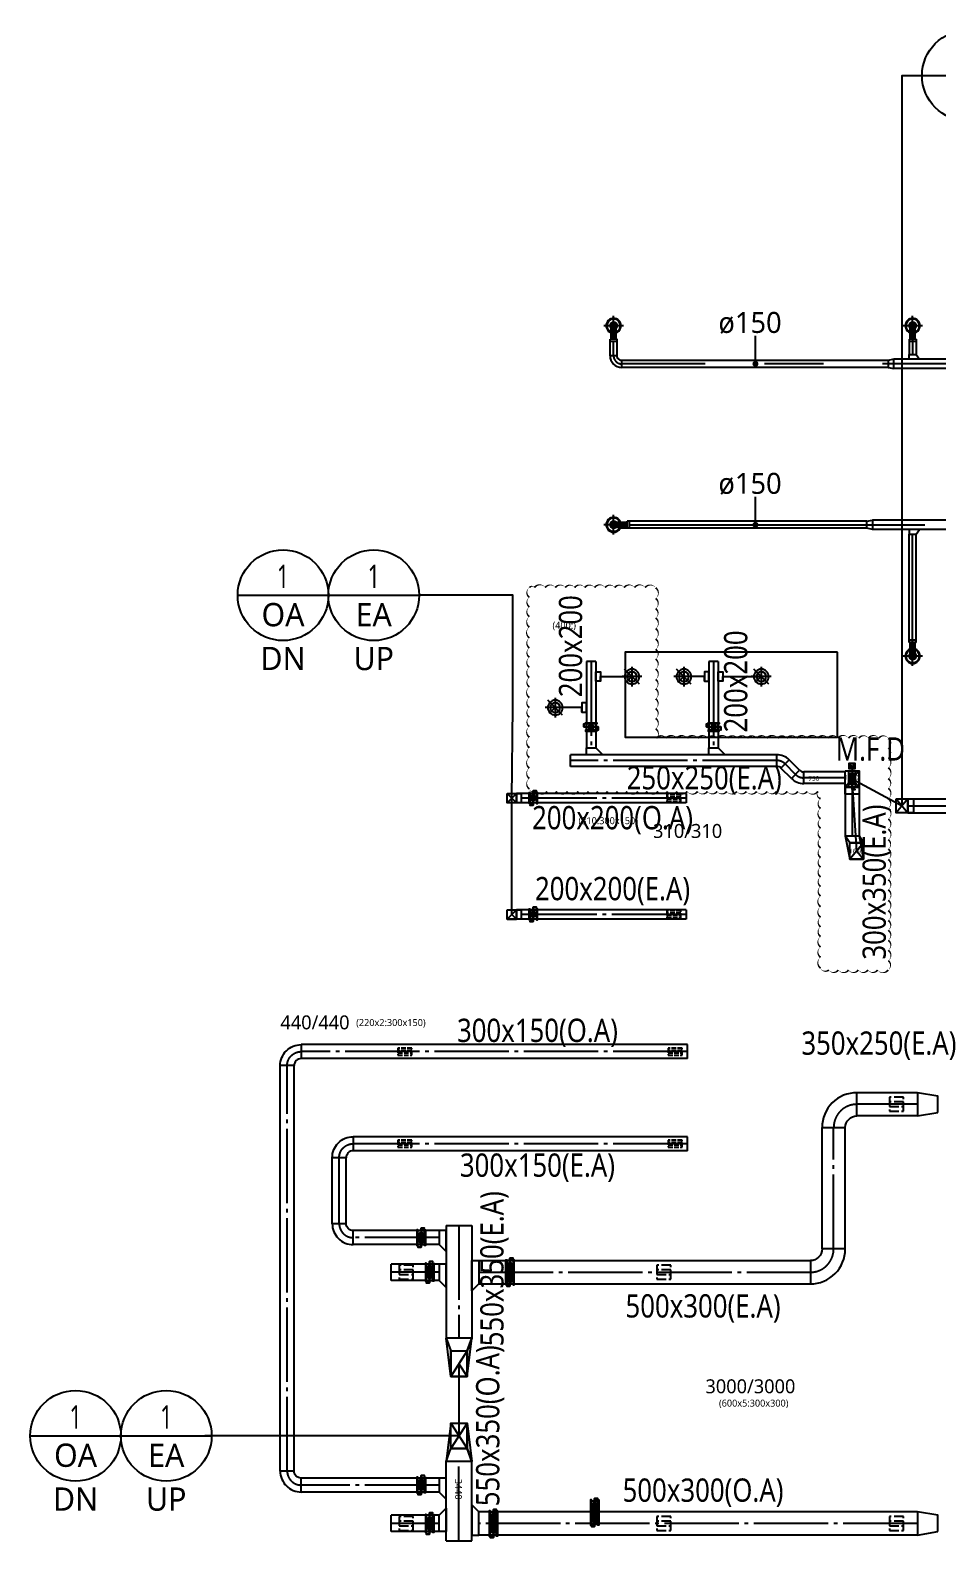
# Model space of a CAD drawing. Header units: millimetres. Extents: x 61566 to 667441, y 0 to 118800.
# Drawn here: x 248706 to 268197, y 44549 to 77020 of the extents above; entities that cross this region are included whole.
import ezdxf
from ezdxf.enums import TextEntityAlignment as Align

# ---------------------------------------------------------------- set-up
doc = ezdxf.new("R2010")
doc.units = ezdxf.units.MM
doc.header["$LTSCALE"] = 200
for name, pattern in [('CEN6', [12, 10, -0.75, 0.5, -0.75]), ('CENTER', [50.8, 31.75, -6.35, 6.35, -6.35]), ('H6', [6.5, 5, -1.5])]:
    doc.linetypes.add(name, pattern=pattern)
doc.layers.get('DEFPOINTS').update_dxf_attribs({"color": 137})
for name, color, linetype in [('1 EA', 3, 'Continuous'), ('1 EDF', 7, 'Continuous'), ('1 MFD', 11, 'Continuous'), ('1 OA', 4, 'Continuous'), ('1 VD', 1, 'Continuous'), ('DUCT', 7, 'Continuous'), ('F.D_frame', 4, 'Continuous'), ('LG-DIFF', 30, 'Continuous'), ('TE', 2, 'Continuous'), ('TEXT', 3, 'Continuous'), ('실명', 231, 'Continuous'), ('환기(SA)', 3, 'Continuous')]:
    doc.layers.add(name, color=color, linetype=linetype)
doc.styles.add('LG전자', font='malgun.ttf')
doc.styles.add('SUNJIN', font='malgun.ttf')

# ---------------------------------------------------------------- blocks, each defined once
blk = doc.blocks.new('1 DT-90-EL')
at = {"color": 0}
blk.add_lwpolyline([(-150, -100), (-50, -100, -0.414214), (0, -50), (0, 50, 0.414214)], format="xyb", close=True, dxfattribs=at)
blk.add_lwpolyline([(0, -50), (0, -50)])
at = {"color": 1, "linetype": 'CENTER', "ltscale": 2}
blk.add_arc((0, -100), 100, 90, 180, dxfattribs=at)
blk = doc.blocks.new('1ERDF')
at = {"layer": '1 EDF', "color": 1}
for p, q in [((-200, 0), (200, 0)), ((0, 200), (0, -200))]:
    blk.add_line(p, q, dxfattribs=at)
at = {"layer": '1 EDF'}
for p, q in [((-150, -150), (150, 150)), ((106, -106), (0, 0))]:
    blk.add_line(p, q, dxfattribs=at)
blk.add_circle((0, 0), 150, dxfattribs=at)
at = {"layer": '1 EDF', "color": 6}
blk.add_circle((0, 0), 100, dxfattribs=at)
blk = doc.blocks.new('A$C40B63A93')
at = {"color": 1}
for p, q in [((210, 420), (210, 0)), ((420, 210), (0, 210))]:
    blk.add_line(p, q, dxfattribs=at)
at = {"color": 0}
for radius in [160, 145, 75]:
    blk.add_circle((210, 210), radius, dxfattribs=at)
blk = doc.blocks.new('ELBOW_90_150')
at = {"layer": 'DUCT', "color": 0}
blk.add_lwpolyline([(175, 250, 0.414214), (-75, 0), (75, 0, -0.414214), (175, 100), (175, 250)], format="xyb", dxfattribs=at)
at = {"layer": 'DUCT', "color": 1, "linetype": 'CENTER'}
blk.add_arc((175, 0), 175, 90, 180, dxfattribs=at)
blk = doc.blocks.new('레듀서1')
at = {"layer": '환기(SA)', "color": 0}
blk.add_lwpolyline([(-23, 123), (177, 123), (152, 0), (2, 0)], close=True, dxfattribs=at)

msp = doc.modelspace()

# ---------------------------------------------------------------- hatches: boundary and pattern name
at = {"layer": 'F.D_frame'}
h = msp.add_hatch(dxfattribs=at)
h.set_pattern_fill('ANSI31', color=251, scale=0.223782, angle=270)
h.set_pattern_definition([(315, (277840.7133, 76740.914), (0.50240572, 0.50240572), [])])
edge = h.paths.add_edge_path()
edge.add_line((268073.7, 64944.2), (268175, 64944.2))
at = {"layer": 'LG-DIFF'}
h = msp.add_hatch(color=2, dxfattribs=at)
edge = h.paths.add_edge_path()
edge.add_arc((261248.4, 66389.2), 75, -270, 90, ccw=False)
h = msp.add_hatch(color=2, dxfattribs=at)
edge = h.paths.add_edge_path()
edge.add_arc((267678.1, 63566.4), 75, -180, 180, ccw=False)
at = {"layer": '환기(SA)'}
h = msp.add_hatch(color=256, dxfattribs=at)
edge = h.paths.add_edge_path()
edge.add_arc((261248.4, 70666.7), 75, 180, 540)
h = msp.add_hatch(color=256, dxfattribs=at)
edge = h.paths.add_edge_path()
edge.add_arc((267678.1, 70666.7), 75, 180, 540)

# ---------------------------------------------------------------- linework, layer by layer
at = {"layer": '1 EA'}
for p, q in [((260665, 63449.4), (260665, 61595.9)), ((260865, 63449.4), (260665, 63449.4)), ((260865, 63449.4), (260865, 61595.9)), ((263300, 63449.4), (263300, 61595.9)), ((263500, 63449.4), (263300, 63449.4)), ((263500, 63449.4), (263500, 61595.9)), ((264759, 61445.9), (260319, 61445.9)), ((260319, 61195.9), (260319, 61445.9)), ((264759, 61195.9), (264759, 61445.9)), ((264759, 61195.9), (260319, 61195.9)), ((264847.3, 61159.3), (265024.1, 61336.1)), ((265071.8, 60934.8), (264847.3, 61159.3)), ((265248.6, 61111.6), (265024.1, 61336.1)), ((265071.8, 60934.8), (265248.6, 61111.6)), ((266225, 61075), (265337, 61075)), ((265337, 60825), (265337, 61075)), ((266225, 60825), (265337, 60825)), ((266225, 60750), (266225, 59700)), ((266525, 60750), (266525, 59700)), ((262807.7, 58114), (259160, 58114)), ((262807.7, 57914), (259160, 57914)), ((262807.7, 58114), (262807.7, 57914)), ((267784, 54181.2), (266480, 54181.2)), ((267784, 53681.2), (266480, 53681.2)), ((265730, 50821.5), (265730, 53431.2)), ((266230, 50821.5), (266230, 53431.2)), ((262837.7, 53234), (255650, 53234)), ((262837.7, 52934), (255650, 52934)), ((262837.7, 52934), (262837.7, 53234)), ((255200, 51365), (255200, 52784)), ((255500, 51365), (255500, 52784)), ((257650, 51325.1), (257650, 48905)), ((257650, 51325.1), (258200, 51325.1)), ((258200, 51325.1), (258200, 48905)), ((257500, 51215), (255650, 51215)), ((257500, 50915), (255650, 50915)), ((257500, 50496.5), (256467.6, 50496.5)), ((256467.6, 50146.5), (256467.6, 50496.5)), ((258350, 50571.5), (265480, 50571.5)), ((257500, 50146.5), (256467.6, 50146.5)), ((258350, 50071.5), (265480, 50071.5))]:
    msp.add_line(p, q, dxfattribs=at)
at = {"layer": '1 EA', "color": 1, "linetype": 'CEN6', "ltscale": 0.8}
for p, q in [((260765, 63449.4), (260765, 61595.9)), ((263400, 63449.4), (263400, 61595.9)), ((264759, 61320.9), (260319, 61320.9)), ((265160.2, 61023.2), (264935.7, 61247.7)), ((266225, 60950), (265337, 60950)), ((266375, 60750), (266375, 59700)), ((262807.7, 58014), (259160, 58014)), ((267784, 53931.2), (266480, 53931.2)), ((265980, 50821.5), (265980, 53431.2)), ((262837.7, 53084), (255650, 53084)), ((255350, 51365), (255350, 52784)), ((257925, 51325.1), (257925, 48905)), ((257500, 51065), (255650, 51065)), ((257500, 50321.5), (256467.6, 50321.5)), ((258350, 50321.5), (265480, 50321.5)), ((257500, 45746.5), (254531.3, 45746.5))]:
    msp.add_line(p, q, dxfattribs=at)
at = {"layer": '1 EA', "color": 7}
for points in [[(260965, 63024.8), (260865, 63024.8), (260865, 63224.8), (260965, 63224.8), (260965, 63024.8), (260965, 63124.8), (261644.4, 63124.8)], [(263200, 63024.8), (263300, 63024.8), (263300, 63224.8), (263200, 63224.8), (263200, 63024.8), (263200, 63124.8), (262759.8, 63124.8)], [(263600, 63024.8), (263500, 63024.8), (263500, 63224.8), (263600, 63224.8), (263600, 63024.8), (263600, 63124.8), (264423.3, 63124.8)], [(260565, 62358.5), (260665, 62358.5), (260665, 62558.5), (260565, 62558.5), (260565, 62358.5), (260565, 62458.5), (259993.7, 62458.5)]]:
    msp.add_lwpolyline(points, dxfattribs=at)
at = {"layer": '1 EA'}
for points in [[(261015, 61445.9), (260665, 61445.9), (260665, 61595.9), (260865, 61595.9), (261015, 61445.9)], [(263650, 61445.9), (263300, 61445.9), (263300, 61595.9), (263500, 61595.9), (263650, 61445.9)], [(266225, 61100), (266525, 61100), (266525, 60750), (266225, 60750), (266225, 61100)], [(266225, 60750), (266525, 60750), (266525, 60600), (266225, 60600), (266225, 60750)], [(266225, 59700), (266525, 59700), (266625, 59550), (266325, 59550), (266225, 59700)], [(266225, 59700), (266325, 59200), (266325, 59550), (266225, 59700)], [(266325, 59550), (266625, 59550), (266625, 59200), (266325, 59200), (266325, 59550)], [(266525, 59700), (266625, 59200), (266625, 59550), (266525, 59700)], [(258960, 58114), (259160, 58114), (259160, 57914), (258960, 57914), (258960, 58114)], [(259160, 58114), (259260, 58114), (259260, 57914), (259160, 57914), (259160, 58114)], [(257650, 50765), (257650, 51215), (257500, 51215), (257500, 50915), (257650, 50765)], [(257650, 49996.5), (257650, 50496.5), (257500, 50496.5), (257500, 50146.5), (257650, 49996.5)], [(258200, 49921.5), (258200, 50571.5), (258350, 50571.5), (258350, 50071.5), (258200, 49921.5)], [(257750, 48080), (257750, 48080), (257650, 48905), (257750, 48630), (257750, 48080)], [(257750, 48630), (258100, 48630), (258200, 48905), (257650, 48905), (257750, 48630)], [(258100, 48080), (258100, 48080), (258200, 48905), (258100, 48630), (258100, 48080)], [(257750, 48630), (258100, 48630), (258100, 48080), (257750, 48080), (257750, 48630)]]:
    msp.add_lwpolyline(points, dxfattribs=at)
at = {"layer": '1 EA', "color": 1, "linetype": 'CEN6', "ltscale": 0.8}
for points in [[(266525, 61100), (266225, 60750), (266525, 60750), (266525, 61100)], [(266525, 61100), (266375, 60925), (266525, 60750), (266525, 61100)], [(266625, 59550), (266325, 59200), (266625, 59200), (266625, 59550)], [(266625, 59550), (266475, 59375), (266625, 59200), (266625, 59550)], [(259160, 58114), (258960, 57914), (259160, 57914), (259160, 58114)], [(259160, 58114), (259060, 58014), (259160, 57914), (259160, 58114)], [(258100, 48630), (257750, 48080), (258100, 48080), (258100, 48630)], [(258100, 48630), (257925, 48355), (258100, 48080), (258100, 48630)]]:
    msp.add_lwpolyline(points, dxfattribs=at)
at = {"layer": '1 EA', "color": 2, "linetype": 'H6', "ltscale": 0.1}
for points in [[(262692.9, 58089), (262392.9, 58089), (262392.9, 57939), (262692.9, 57939), (262692.9, 58089)], [(262692.9, 58039.3), (262392.9, 58039.3), (262392.9, 57988.8), (262692.9, 57988.8), (262692.9, 58039.3)], [(256912.9, 55139), (256612.9, 55139), (256612.9, 54989), (256912.9, 54989), (256912.9, 55139)], [(256912.9, 55089.3), (256612.9, 55089.3), (256612.9, 55038.8), (256912.9, 55038.8), (256912.9, 55089.3)], [(262722.9, 55139), (262422.9, 55139), (262422.9, 54989), (262722.9, 54989), (262722.9, 55139)], [(262722.9, 55089.3), (262422.9, 55089.3), (262422.9, 55038.8), (262722.9, 55038.8), (262722.9, 55089.3)]]:
    msp.add_lwpolyline(points, dxfattribs=at)
at = {"layer": '1 EA'}
msp.add_lwpolyline([(268220, 53756.2), (268220, 54106.2), (267784, 54181.2), (267784, 53681.2)], close=True, dxfattribs=at)
for centre, radius, start, end in [((264759, 61070.9), 375, 45, 90), ((264759, 61070.9), 125, 45, 90), ((265337, 61200), 125, 225, 270), ((265337, 61200), 375, 225, 270)]:
    msp.add_arc(centre, radius, start, end, dxfattribs=at)
at = {"layer": '1 EA', "color": 1, "linetype": 'CEN6', "ltscale": 0.8}
for centre, start, end in [((264759, 61070.9), 45, 90), ((265337, 61200), 225, 270)]:
    msp.add_arc(centre, 250, start, end, dxfattribs=at)
at = {"layer": '1 MFD'}
msp.add_lwpolyline([(266328.5, 61152.5), (266328.5, 61253.7), (266375, 61152.5), (266421.5, 61253.7), (266421.5, 61152.5), (266375, 61152.5), (266445, 61152.5), (266445, 61253.7), (266305, 61253.7), (266305, 61152.5), (266375, 61152.5), (266375, 61100), (266445, 61100), (266445, 60750), (266375, 60750), (266375, 60697.5), (266445, 60697.5), (266375, 60697.5), (266375, 60750), (266305, 60750), (266305, 61100), (266375, 61100), (266375, 60750), (266375, 60802.5), (266340, 60802.5), (266340, 61047.5), (266410, 61047.5), (266410, 60802.5), (266375, 60802.5)], dxfattribs=at)
at = {"layer": '1 OA'}
for p, q in [((262807.7, 60614), (259160, 60614)), ((262807.7, 60414), (259160, 60414)), ((262807.7, 60614), (262807.7, 60414)), ((267575, 60500), (278760, 60500)), ((267575, 60200), (278760, 60200)), ((262837.7, 55214), (254531.3, 55214)), ((262837.7, 54914), (262837.7, 55214)), ((262837.7, 54914), (254531.3, 54914)), ((254081.3, 46046.5), (254081.3, 54764)), ((254381.3, 46046.5), (254381.3, 54764)), ((257650, 44548.7), (257650, 46255)), ((258200, 44548.7), (258200, 46255)), ((257500, 45896.5), (254531.3, 45896.5)), ((257500, 45596.5), (254531.3, 45596.5)), ((267784, 45171.5), (258350, 45171.5)), ((257500, 45096.5), (256467.6, 45096.5)), ((256467.6, 44746.5), (256467.6, 45096.5)), ((257500, 44746.5), (256467.6, 44746.5)), ((257650, 44548.7), (258200, 44548.7)), ((267784, 44671.5), (258350, 44671.5))]:
    msp.add_line(p, q, dxfattribs=at)
at = {"layer": '1 OA', "color": 1, "linetype": 'CEN6', "ltscale": 0.8}
for p, q in [((262807.7, 60514), (259160, 60514)), ((267575, 60350), (278760, 60350)), ((262837.7, 55064), (254531.3, 55064)), ((254231.3, 46046.5), (254231.3, 54764)), ((257925, 44548.7), (257925, 46255)), ((257500, 44921.5), (256467.6, 44921.5)), ((267784, 44921.5), (258350, 44921.5))]:
    msp.add_line(p, q, dxfattribs=at)
at = {"layer": '1 OA'}
for points in [[(258960, 60614), (259160, 60614), (259160, 60414), (258960, 60414), (258960, 60614)], [(259160, 60614), (259260, 60614), (259260, 60414), (259160, 60414), (259160, 60614)], [(267325, 60500), (267575, 60500), (267575, 60200), (267325, 60200), (267325, 60500)], [(267575, 60500), (267700, 60500), (267700, 60200), (267575, 60200), (267575, 60500)], [(257750, 47080), (257750, 47080), (257650, 46255), (257750, 46530), (257750, 47080)], [(257750, 47080), (258100, 47080), (258100, 46530), (257750, 46530), (257750, 47080)], [(258100, 47080), (258100, 47080), (258200, 46255), (258100, 46530), (258100, 47080)], [(257750, 46530), (258100, 46530), (258200, 46255), (257650, 46255), (257750, 46530)], [(257650, 45446.5), (257650, 45896.5), (257500, 45896.5), (257500, 45596.5), (257650, 45446.5)], [(257650, 45246.5), (257650, 44746.5), (257500, 44746.5), (257500, 45096.5), (257650, 45246.5)], [(258200, 45321.5), (258200, 44671.5), (258350, 44671.5), (258350, 45171.5), (258200, 45321.5)]]:
    msp.add_lwpolyline(points, dxfattribs=at)
at = {"layer": '1 OA', "color": 1, "linetype": 'CEN6', "ltscale": 0.8}
for points in [[(258960, 60414), (258960, 60614), (259160, 60414), (259160, 60614), (258960, 60414)], [(267325, 60200), (267325, 60500), (267575, 60200), (267575, 60500), (267325, 60200)], [(257750, 46530), (257750, 47080), (258100, 46530), (258100, 47080), (257750, 46530)]]:
    msp.add_lwpolyline(points, dxfattribs=at)
at = {"layer": '1 OA', "color": 2, "linetype": 'H6', "ltscale": 0.1}
for points in [[(262692.9, 60589), (262392.9, 60589), (262392.9, 60439), (262692.9, 60439), (262692.9, 60589)], [(262692.9, 60539.3), (262392.9, 60539.3), (262392.9, 60488.8), (262692.9, 60488.8), (262692.9, 60539.3)], [(256912.9, 53159), (256612.9, 53159), (256612.9, 53009), (256912.9, 53009), (256912.9, 53159)], [(256912.9, 53109.3), (256612.9, 53109.3), (256612.9, 53058.8), (256912.9, 53058.8), (256912.9, 53109.3)], [(262722.9, 53159), (262422.9, 53159), (262422.9, 53009), (262722.9, 53009), (262722.9, 53159)], [(262722.9, 53109.3), (262422.9, 53109.3), (262422.9, 53058.8), (262722.9, 53058.8), (262722.9, 53109.3)]]:
    msp.add_lwpolyline(points, dxfattribs=at)
at = {"layer": '1 OA', "color": 2, "linetype": 'H6', "ltscale": 0.2}
for points in [[(267480, 54081.2), (267180, 54081.2), (267180, 53781.2), (267480, 53781.2), (267480, 54081.2)], [(267480, 53981.7), (267180, 53981.7), (267180, 53880.7), (267480, 53880.7), (267480, 53981.7)], [(256940.8, 50471.5), (256640.8, 50471.5), (256640.8, 50171.5), (256940.8, 50171.5), (256940.8, 50471.5)], [(256940.8, 50372), (256640.8, 50372), (256640.8, 50271), (256940.8, 50271), (256940.8, 50372)], [(262480, 50471.5), (262180, 50471.5), (262180, 50171.5), (262480, 50171.5), (262480, 50471.5)], [(262480, 50372), (262180, 50372), (262180, 50271), (262480, 50271), (262480, 50372)], [(256940.3, 45071.5), (256640.3, 45071.5), (256640.3, 44771.5), (256940.3, 44771.5), (256940.3, 45071.5)], [(256940.3, 44972), (256640.3, 44972), (256640.3, 44871), (256940.3, 44871), (256940.3, 44972)], [(262480, 45071.5), (262180, 45071.5), (262180, 44771.5), (262480, 44771.5), (262480, 45071.5)], [(262480, 44972), (262180, 44972), (262180, 44871), (262480, 44871), (262480, 44972)], [(267480, 45071.5), (267180, 45071.5), (267180, 44771.5), (267480, 44771.5), (267480, 45071.5)], [(267480, 44972), (267180, 44972), (267180, 44871), (267480, 44871), (267480, 44972)]]:
    msp.add_lwpolyline(points, dxfattribs=at)
at = {"layer": '1 OA'}
msp.add_lwpolyline([(268220, 44746.5), (268220, 45096.5), (267784, 45171.5), (267784, 44671.5)], close=True, dxfattribs=at)
at = {"layer": '1 VD'}
for points in [[(260665, 61972.2), (260645, 61972.2), (260645, 61952.2), (260885, 61952.2), (260885, 61952.2), (260885, 61972.2), (260865, 61972.2), (260865, 62042.2), (260865, 62112.2), (260665, 62112.2), (260645, 62112.2), (260645, 62132.2), (260885, 62132.2), (260885, 62112.2), (260865, 62112.2), (260865, 62042.2), (260917.5, 62042.2), (260917.5, 61972.2), (260917.5, 62042.2), (260865, 62042.2), (260865, 61972.2), (260665, 61972.2), (260665, 62042.2), (260612.5, 62042.2), (260612.5, 62112.2), (260612.5, 62042.2), (260665, 62042.2), (260665, 62112.2), (260665, 62042.2), (260865, 62042.2), (260812.5, 62042.2), (260812.5, 62077.2), (260717.5, 62077.2), (260717.5, 62042.2), (260717.5, 62007.2), (260812.5, 62007.2), (260812.5, 62042.2)], [(263300, 61972.2), (263280, 61972.2), (263280, 61952.2), (263520, 61952.2), (263520, 61952.2), (263520, 61972.2), (263500, 61972.2), (263500, 62042.2), (263500, 62112.2), (263300, 62112.2), (263280, 62112.2), (263280, 62132.2), (263520, 62132.2), (263520, 62112.2), (263500, 62112.2), (263500, 62042.2), (263552.5, 62042.2), (263552.5, 61972.2), (263552.5, 62042.2), (263500, 62042.2), (263500, 61972.2), (263300, 61972.2), (263300, 62042.2), (263247.5, 62042.2), (263247.5, 62112.2), (263247.5, 62042.2), (263300, 62042.2), (263300, 62112.2), (263300, 62042.2), (263500, 62042.2), (263447.5, 62042.2), (263447.5, 62077.2), (263352.5, 62077.2), (263352.5, 62042.2), (263352.5, 62007.2), (263447.5, 62007.2), (263447.5, 62042.2)], [(259590.7, 60414), (259590.7, 60394), (259610.7, 60394), (259610.7, 60634), (259610.7, 60634), (259590.7, 60634), (259590.7, 60614), (259520.7, 60614), (259450.7, 60614), (259450.7, 60414), (259450.7, 60394), (259430.7, 60394), (259430.7, 60634), (259450.7, 60634), (259450.7, 60614), (259520.7, 60614), (259520.7, 60666.5), (259590.7, 60666.5), (259520.7, 60666.5), (259520.7, 60614), (259590.7, 60614), (259590.7, 60414), (259520.7, 60414), (259520.7, 60361.5), (259450.7, 60361.5), (259520.7, 60361.5), (259520.7, 60414), (259450.7, 60414), (259520.7, 60414), (259520.7, 60614), (259520.7, 60561.5), (259485.7, 60561.5), (259485.7, 60466.5), (259520.7, 60466.5), (259555.7, 60466.5), (259555.7, 60561.5), (259520.7, 60561.5)], [(259590.7, 57914), (259590.7, 57894), (259610.7, 57894), (259610.7, 58134), (259610.7, 58134), (259590.7, 58134), (259590.7, 58114), (259520.7, 58114), (259450.7, 58114), (259450.7, 57914), (259450.7, 57894), (259430.7, 57894), (259430.7, 58134), (259450.7, 58134), (259450.7, 58114), (259520.7, 58114), (259520.7, 58166.5), (259590.7, 58166.5), (259520.7, 58166.5), (259520.7, 58114), (259590.7, 58114), (259590.7, 57914), (259520.7, 57914), (259520.7, 57861.5), (259450.7, 57861.5), (259520.7, 57861.5), (259520.7, 57914), (259450.7, 57914), (259520.7, 57914), (259520.7, 58114), (259520.7, 58061.5), (259485.7, 58061.5), (259485.7, 57966.5), (259520.7, 57966.5), (259555.7, 57966.5), (259555.7, 58061.5), (259520.7, 58061.5)], [(257041.7, 51215), (257041.7, 51235), (257021.7, 51235), (257021.7, 50915), (257021.7, 50895), (257041.7, 50895), (257041.7, 50915), (257111.7, 50915), (257181.7, 50915), (257181.7, 51215), (257181.7, 51235), (257201.7, 51235), (257201.7, 50895), (257181.7, 50895), (257181.7, 50915), (257111.7, 50915), (257111.7, 50862.5), (257041.7, 50862.5), (257111.7, 50862.5), (257111.7, 50915), (257041.7, 50915), (257041.7, 51215), (257111.7, 51215), (257111.7, 51267.5), (257181.7, 51267.5), (257111.7, 51267.5), (257111.7, 51215), (257181.7, 51215), (257111.7, 51215), (257111.7, 50915), (257111.7, 50967.5), (257146.7, 50967.5), (257146.7, 51162.5), (257111.7, 51162.5), (257076.7, 51162.5), (257076.7, 50967.5), (257111.7, 50967.5)], [(257221.8, 50496.5), (257221.8, 50516.5), (257201.8, 50516.5), (257201.8, 50146.5), (257201.8, 50126.5), (257221.8, 50126.5), (257221.8, 50146.5), (257291.8, 50146.5), (257361.8, 50146.5), (257361.8, 50496.5), (257361.8, 50516.5), (257381.8, 50516.5), (257381.8, 50126.5), (257361.8, 50126.5), (257361.8, 50146.5), (257291.8, 50146.5), (257291.8, 50094), (257221.8, 50094), (257291.8, 50094), (257291.8, 50146.5), (257221.8, 50146.5), (257221.8, 50496.5), (257291.8, 50496.5), (257291.8, 50549), (257361.8, 50549), (257291.8, 50549), (257291.8, 50496.5), (257361.8, 50496.5), (257291.8, 50496.5), (257291.8, 50146.5), (257291.8, 50199), (257326.8, 50199), (257326.8, 50444), (257291.8, 50444), (257256.8, 50444), (257256.8, 50199), (257291.8, 50199)], [(259091.2, 50071.5), (259091.2, 50051.5), (259111.2, 50051.5), (259111.2, 50571.5), (259111.2, 50591.5), (259091.2, 50591.5), (259091.2, 50571.5), (259021.2, 50571.5), (258951.2, 50571.5), (258951.2, 50071.5), (258951.2, 50051.5), (258931.2, 50051.5), (258931.2, 50591.5), (258951.2, 50591.5), (258951.2, 50571.5), (259021.2, 50571.5), (259021.2, 50624), (259091.2, 50624), (259021.2, 50624), (259021.2, 50571.5), (259091.2, 50571.5), (259091.2, 50071.5), (259021.2, 50071.5), (259021.2, 50019), (258951.2, 50019), (259021.2, 50019), (259021.2, 50071.5), (258951.2, 50071.5), (259021.2, 50071.5), (259021.2, 50571.5), (259021.2, 50519), (258986.2, 50519), (258986.2, 50124), (259021.2, 50124), (259056.2, 50124), (259056.2, 50519), (259021.2, 50519)], [(257041.7, 45896.5), (257041.7, 45916.5), (257021.7, 45916.5), (257021.7, 45596.5), (257021.7, 45576.5), (257041.7, 45576.5), (257041.7, 45596.5), (257111.7, 45596.5), (257181.7, 45596.5), (257181.7, 45896.5), (257181.7, 45916.5), (257201.7, 45916.5), (257201.7, 45576.5), (257181.7, 45576.5), (257181.7, 45596.5), (257111.7, 45596.5), (257111.7, 45544), (257041.7, 45544), (257111.7, 45544), (257111.7, 45596.5), (257041.7, 45596.5), (257041.7, 45896.5), (257111.7, 45896.5), (257111.7, 45949), (257181.7, 45949), (257111.7, 45949), (257111.7, 45896.5), (257181.7, 45896.5), (257111.7, 45896.5), (257111.7, 45596.5), (257111.7, 45649), (257146.7, 45649), (257146.7, 45844), (257111.7, 45844), (257076.7, 45844), (257076.7, 45649), (257111.7, 45649)], [(260771.2, 45407.6), (260771.2, 45427.6), (260751.2, 45427.6), (260751.2, 44907.6), (260751.2, 44887.6), (260771.2, 44887.6), (260771.2, 44907.6), (260841.2, 44907.6), (260911.2, 44907.6), (260911.2, 45407.6), (260911.2, 45427.6), (260931.2, 45427.6), (260931.2, 44887.6), (260911.2, 44887.6), (260911.2, 44907.6), (260841.2, 44907.6), (260841.2, 44855.1), (260771.2, 44855.1), (260841.2, 44855.1), (260841.2, 44907.6), (260771.2, 44907.6), (260771.2, 45407.6), (260841.2, 45407.6), (260841.2, 45460.1), (260911.2, 45460.1), (260841.2, 45460.1), (260841.2, 45407.6), (260911.2, 45407.6), (260841.2, 45407.6), (260841.2, 44907.6), (260841.2, 44960.1), (260876.2, 44960.1), (260876.2, 45355.1), (260841.2, 45355.1), (260806.2, 45355.1), (260806.2, 44960.1), (260841.2, 44960.1)], [(257221.8, 45096.5), (257221.8, 45116.5), (257201.8, 45116.5), (257201.8, 44746.5), (257201.8, 44726.5), (257221.8, 44726.5), (257221.8, 44746.5), (257291.8, 44746.5), (257361.8, 44746.5), (257361.8, 45096.5), (257361.8, 45116.5), (257381.8, 45116.5), (257381.8, 44726.5), (257361.8, 44726.5), (257361.8, 44746.5), (257291.8, 44746.5), (257291.8, 44694), (257221.8, 44694), (257291.8, 44694), (257291.8, 44746.5), (257221.8, 44746.5), (257221.8, 45096.5), (257291.8, 45096.5), (257291.8, 45149), (257361.8, 45149), (257291.8, 45149), (257291.8, 45096.5), (257361.8, 45096.5), (257291.8, 45096.5), (257291.8, 44746.5), (257291.8, 44799), (257326.8, 44799), (257326.8, 45044), (257291.8, 45044), (257256.8, 45044), (257256.8, 44799), (257291.8, 44799)], [(258594.5, 45171.5), (258594.5, 45191.5), (258574.5, 45191.5), (258574.5, 44671.5), (258574.5, 44651.5), (258594.5, 44651.5), (258594.5, 44671.5), (258664.5, 44671.5), (258734.5, 44671.5), (258734.5, 45171.5), (258734.5, 45191.5), (258754.5, 45191.5), (258754.5, 44651.5), (258734.5, 44651.5), (258734.5, 44671.5), (258664.5, 44671.5), (258664.5, 44619), (258594.5, 44619), (258664.5, 44619), (258664.5, 44671.5), (258594.5, 44671.5), (258594.5, 45171.5), (258664.5, 45171.5), (258664.5, 45224), (258734.5, 45224), (258664.5, 45224), (258664.5, 45171.5), (258734.5, 45171.5), (258664.5, 45171.5), (258664.5, 44671.5), (258664.5, 44724), (258699.5, 44724), (258699.5, 45119), (258664.5, 45119), (258629.5, 45119), (258629.5, 44724), (258664.5, 44724)]]:
    msp.add_lwpolyline(points, dxfattribs=at)
at = {"layer": 'DEFPOINTS', "color": 1}
msp.add_lwpolyline([(259438.4, 64828.5, 0, 40, 0.5206), (259438.4, 64624, 0, 40, 0.5206), (259438.4, 64412.3, 0, 40, 0.5206), (259438.4, 64188.8, 0, 40, 0.5206), (259438.4, 63956.6, 0, 40, 0.5206), (259438.4, 63742.7, 0, 40, 0.5206), (259438.4, 63539.6, 0, 40, 0.5206), (259438.4, 63324.3, 0, 40, 0.5206), (259438.4, 63106.2, 0, 40, 0.5206), (259438.4, 62901.2, 0, 40, 0.5206), (259438.4, 62672.6, 0, 40, 0.5206), (259438.4, 62458.4, 0, 40, 0.5206), (259438.4, 62251.2, 0, 40, 0.5206), (259438.4, 62049.8, 0, 40, 0.5206), (259438.4, 61822.8, 0, 40, 0.5206), (259438.4, 61597.2, 0, 40, 0.5206), (259438.4, 61385.8, 0, 40, 0.5206), (259438.4, 61158.2, 0, 40, 0.5206), (259438.4, 60934.8, 0, 40, 0.5206), (259438.4, 60710.6, 0, 40, 0.5206), (259589.4, 60657, 0, 40, 0.5206), (259817.1, 60657, 0, 40, 0.5206), (260031, 60657, 0, 40, 0.5206), (260258.5, 60657, 0, 40, 0.5206), (260489.9, 60657, 0, 40, 0.5206), (260709.1, 60657, 0, 40, 0.5206), (260910.4, 60657, 0, 40, 0.5206), (261119.5, 60657, 0, 40, 0.5206), (261332.6, 60657, 0, 40, 0.5206), (261538.1, 60657, 0, 40, 0.5206), (261770.2, 60657, 0, 40, 0.5206), (261973.5, 60657, 0, 40, 0.5206), (262202.1, 60657, 0, 40, 0.5206), (262410.9, 60657, 0, 40, 0.5206), (262614.5, 60657, 0, 40, 0.5206), (262832.3, 60657, 0, 40, 0.5206), (263055.1, 60657, 0, 40, 0.5206), (263266.6, 60657, 0, 40, 0.5206), (263473.2, 60657, 0, 40, 0.5206), (263681.9, 60657, 0, 40, 0.5206), (263898.3, 60657, 0, 40, 0.5206), (264103.5, 60657, 0, 40, 0.5206), (264324.4, 60657, 0, 40, 0.5206), (264550.9, 60657, 0, 40, 0.5206), (264751.9, 60657, 0, 40, 0.5206), (264982.1, 60657, 0, 40, 0.5206), (265209.9, 60657, 0, 40, 0.5206), (265410, 60657, 0, 40, 0.5206), (265642.3, 60657, 0, 40, 0.5206), (265699.5, 60500.1, 0, 40, 0.5206), (265699.5, 60291.3, 0, 40, 0.5206), (265699.5, 60070, 0, 40, 0.5206), (265699.5, 59866.1, 0, 40, 0.5206), (265699.5, 59652.7, 0, 40, 0.5206), (265699.5, 59442.7, 0, 40, 0.5206), (265699.5, 59234, 0, 40, 0.5206), (265699.5, 59028.1, 0, 40, 0.5206), (265699.5, 58819, 0, 40, 0.5206), (265699.5, 58612.4, 0, 40, 0.5206), (265699.5, 58408.9, 0, 40, 0.5206), (265699.5, 58179.1, 0, 40, 0.5206), (265699.5, 57952.9, 0, 40, 0.5206), (265699.5, 57746.1, 0, 40, 0.5206), (265699.5, 57535.7, 0, 40, 0.5206), (265699.5, 57312.3, 0, 40, 0.5206), (265699.5, 57090.2, 0, 40, 0.5206), (265699.5, 56859.7, 0, 40, 0.5206), (265874.2, 56818.9, 0, 40, 0.5206), (266080.8, 56818.9, 0, 40, 0.5206), (266300, 56818.9, 0, 40, 0.5206), (266510, 56818.9, 0, 40, 0.5206), (266719.2, 56818.9, 0, 40, 0.5206), (266925.7, 56818.9, 0, 40, 0.5206), (267150.3, 56818.9, 0, 40, 0.5206), (267153.3, 57019.2, 0, 40, 0.5206), (267153.3, 57242.4, 0, 40, 0.5206), (267153.3, 57457.1, 0, 40, 0.5206), (267153.3, 57672.7, 0, 40, 0.5206), (267153.3, 57883.5, 0, 40, 0.5206), (267153.3, 58096, 0, 40, 0.5206), (267153.3, 58315.2, 0, 40, 0.5206), (267153.3, 58541.3, 0, 40, 0.5206), (267153.3, 58757.7, 0, 40, 0.5206), (267153.3, 58972.8, 0, 40, 0.5206), (267153.3, 59193.6, 0, 40, 0.5206), (267153.3, 59416.1, 0, 40, 0.5206), (267153.3, 59619, 0, 40, 0.5206), (267153.3, 59845.4, 0, 40, 0.5206), (267153.3, 60064.6, 0, 40, 0.5206), (267153.3, 60293.9, 0, 40, 0.5206), (267153.3, 60499.6, 0, 40, 0.5206), (267153.3, 60723.9, 0, 40, 0.5206), (267153.3, 60933.6, 0, 40, 0.5206), (267153.3, 61163.4, 0, 40, 0.5206), (267153.3, 61383.6, 0, 40, 0.5206), (267153.3, 61588.4, 0, 40, 0.5206), (267153.3, 61797.8, 0, 40, 0.5206), (266950.9, 61800.7, 0, 40, 0.5206), (266729.1, 61800.7, 0, 40, 0.5206), (266522.5, 61800.7, 0, 40, 0.5206), (266300.4, 61800.7, 0, 40, 0.5206), (266072.3, 61800.7, 0, 40, 0.5206), (265856.5, 61800.7, 0, 40, 0.5206), (265639.3, 61800.7, 0, 40, 0.5206), (265412, 61800.7, 0, 40, 0.5206), (265190.8, 61800.7, 0, 40, 0.5206), (264978.7, 61800.7, 0, 40, 0.5206), (264777.3, 61800.7, 0, 40, 0.5206), (264545.6, 61800.7, 0, 40, 0.5206), (264330, 61800.7, 0, 40, 0.5206), (264122.8, 61800.7, 0, 40, 0.5206), (263912.9, 61800.7, 0, 40, 0.5206), (263704.2, 61800.7, 0, 40, 0.5206), (263477.1, 61800.7, 0, 40, 0.5206), (263276.2, 61800.7, 0, 40, 0.5206), (263057.8, 61800.7, 0, 40, 0.5206), (262833.4, 61800.7, 0, 40, 0.5206), (262609.3, 61800.7, 0, 40, 0.5206), (262380.7, 61800.7, 0, 40, 0.5206), (262166.7, 61800.7, 0, 40, 0.5206), (262152.2, 62002.4, 0, 40, 0.5206), (262152.2, 62226.2, 0, 40, 0.5206), (262152.2, 62437.3, 0, 40, 0.5206), (262152.2, 62647, 0, 40, 0.5206), (262152.2, 62861.9, 0, 40, 0.5206), (262152.2, 63064.9, 0, 40, 0.5206), (262152.2, 63287, 0, 40, 0.5206), (262152.2, 63500.6, 0, 40, 0.5206), (262152.2, 63712.5, 0, 40, 0.5206), (262152.2, 63934.7, 0, 40, 0.5206), (262152.2, 64157.8, 0, 40, 0.5206), (262152.2, 64384.6, 0, 40, 0.5206), (262152.2, 64587, 0, 40, 0.5206), (262152.2, 64805, 0, 40, 0.5206), (262152.2, 65032.5, 0, 40, 0.5206), (261926.9, 65037.8, 0, 40, 0.5206), (261698.9, 65037.8, 0, 40, 0.5206), (261475.5, 65037.8, 0, 40, 0.5206), (261272.6, 65037.8, 0, 40, 0.5206), (261068, 65037.8, 0, 40, 0.5206), (260839.6, 65037.8, 0, 40, 0.5206), (260628.3, 65037.8, 0, 40, 0.5206), (260411.7, 65037.8, 0, 40, 0.5206), (260210.3, 65037.8, 0, 40, 0.5206), (259996.1, 65037.8, 0, 40, 0.5206), (259778.1, 65037.8, 0, 40, 0.5206), (259545.5, 65037.8, 0, 40, 0.5206), (259438.4, 65037.8, 0, 40, 0.5206)], format="xyseb", close=True, dxfattribs=at)
at = {"layer": 'DEFPOINTS'}
msp.add_lwpolyline([(266060, 63650), (261500, 63650), (261500, 61825), (266060, 61825), (266060, 63650)], dxfattribs=at)
at = {"layer": 'LG-DIFF', "color": 2}
for p, q in [((266690.5, 66314.2), (261389.8, 66314.2)), ((261538.1, 66314.2), (261538.1, 66464.2)), ((266690.5, 66464.2), (261538.1, 66464.2)), ((261588.1, 66314.2), (261588.1, 66464.2)), ((272906.3, 66489.2), (266813.3, 66489.2)), ((272906.3, 66289.2), (266813.3, 66289.2)), ((267603.1, 63856.1), (267603.1, 66189.2)), ((267753.1, 63856.1), (267753.1, 66189.2)), ((267753.1, 63906.1), (267603.1, 63906.1)), ((267753.1, 63856.1), (267603.1, 63856.1))]:
    msp.add_line(p, q, dxfattribs=at)
at = {"layer": 'LG-DIFF', "color": 2, "const_width": 150}
for points in [[(261538.1, 66389.2), (261248.4, 66389.2)], [(267678.1, 63856.1), (267678.1, 63566.4)]]:
    msp.add_lwpolyline(points, dxfattribs=at)
at = {"layer": 'LG-DIFF', "color": 2}
msp.add_lwpolyline([(267603.1, 66289.2), (267603.1, 66189.2), (267753.1, 66189.2), (267828.1, 66289.2)], close=True, dxfattribs=at)
for centre in [(261248.4, 66389.2), (267678.1, 63566.4)]:
    msp.add_circle(centre, 75, dxfattribs=at)
at = {"layer": 'TE'}
for p, q in [((267880.4, 76044.5), (269830.4, 76044.5)), ((253166.9, 64874.2), (255116.9, 64874.2)), ((255116.9, 64874.2), (257066.9, 64874.2)), ((248706.5, 46805), (250656.5, 46805)), ((250656.5, 46805), (252606.5, 46805))]:
    msp.add_line(p, q, dxfattribs=at)
at = {"layer": 'TE', "color": 6}
for points in [[(266475, 59375), (266375, 60925), (267450, 60350), (267450, 76044.5), (267880.4, 76044.5)], [(259060, 58014), (259060, 60514), (259085, 62474.2), (259085, 64874.2), (257066.9, 64874.2)], [(257925, 48355), (257925, 46805), (252461.5, 46805)]]:
    msp.add_lwpolyline(points, dxfattribs=at)
at = {"layer": 'TE'}
for centre in [(268855.4, 76044.5), (254141.9, 64874.2), (256091.9, 64874.2), (249681.5, 46805), (251631.5, 46805)]:
    msp.add_circle(centre, 975, dxfattribs=at)
at = {"layer": 'TEXT', "color": 1}
for p, q in [((264298.7, 69846.3), (264298.7, 70449.8, 0)), ((264298.7, 66387.5), (264298.7, 66991.1, 0))]:
    msp.add_line(p, q, dxfattribs=at)
at = {"layer": 'TEXT', "color": 1, "const_width": 64}
for points in [[(264330.7, 69846.3, 1), (264266.7, 69846.3, 1)], [(264330.7, 66387.5, 1), (264266.7, 66387.5, 1)]]:
    msp.add_lwpolyline(points, format="xyb", close=True, dxfattribs=at)
at = {"layer": '실명'}
msp.add_line((259419.6, 61622.1), (259419.6, 61597.1), dxfattribs=at)
at = {"layer": '환기(SA)'}
for p, q in [((261173.4, 70021.3), (261173.4, 70377.1)), ((261323.4, 70377.1), (261173.4, 70377.1)), ((261323.4, 70327.1), (261173.4, 70327.1)), ((261323.4, 70021.3), (261323.4, 70377.1)), ((267603.1, 70377.1), (267603.1, 70046.3)), ((267753.1, 70377.1), (267603.1, 70377.1)), ((267753.1, 70327.1), (267603.1, 70327.1)), ((267753.1, 70377.1), (267753.1, 70046.3)), ((267153.7, 69921.3), (261423.4, 69921.3)), ((273381.2, 69946.3), (267276.5, 69946.3)), ((267153.7, 69771.3), (261423.4, 69771.3)), ((273381.2, 69746.3), (267276.5, 69746.3))]:
    msp.add_line(p, q, dxfattribs=at)
at = {"layer": '환기(SA)', "color": 1, "linetype": 'CENTER'}
for p, q in [((261248.4, 70021.3), (261248.4, 70327.1)), ((267678.1, 70377.1), (267678.1, 70046.3)), ((273381.2, 69846.3), (261423.4, 69846.3)), ((261588.1, 66389.2), (272906.7, 66389.2)), ((267678.1, 63856.1), (267678.1, 66189.2))]:
    msp.add_line(p, q, dxfattribs=at)
at = {"layer": '환기(SA)', "const_width": 150}
for points in [[(261248.4, 70377.1), (261248.4, 70666.7)], [(267678.1, 70377.1), (267678.1, 70666.7)]]:
    msp.add_lwpolyline(points, dxfattribs=at)
at = {"layer": '환기(SA)'}
msp.add_lwpolyline([(267603.1, 69946.3), (267603.1, 70046.3), (267753.1, 70046.3), (267828.1, 69946.3)], close=True, dxfattribs=at)
for centre in [(261248.4, 70666.7), (267678.1, 70666.7)]:
    msp.add_circle(centre, 75, dxfattribs=at)

# ---------------------------------------------------------------- block references
at = {"layer": '1 EA', "xscale": 5, "yscale": 5, "zscale": 5}
msp.add_blockref('1 DT-90-EL', (266480, 53931.2), dxfattribs=at)
at = {"layer": '1 EA'}
for p, xscale, yscale, zscale, rotation in [((255350, 52784), -3, 3, 3, 89.9999999999999), ((255350, 51365), 3, 3, 3, 90.00000000000011), ((265480, 50321.5), 5, 5, 5, 180)]:
    msp.add_blockref('1 DT-90-EL', p, dxfattribs=dict(at, xscale=xscale, yscale=yscale, zscale=zscale, rotation=rotation))
at = {"layer": '1 EDF', "xscale": -1.066666666666667, "yscale": 1.066666666666667, "zscale": 1.066666666666667}
for p in [(261644.4, 63124.8), (262759.8, 63124.8), (264423.3, 63124.8), (259993.7, 62458.5)]:
    msp.add_blockref('1ERDF', p, dxfattribs=at)
at = {"layer": '1 OA', "yscale": 3, "zscale": 3}
for p, xscale, rotation in [((254231.3, 54764), -3, 89.99999999999993), ((254231.3, 46046.5), 3, 90.00000000000011)]:
    msp.add_blockref('1 DT-90-EL', p, dxfattribs=dict(at, xscale=xscale, rotation=rotation))
at = {"layer": 'LG-DIFF', "color": 3, "xscale": -1, "rotation": 180}
for p in [(261038.4, 70876.7), (267468.1, 70876.7)]:
    msp.add_blockref('A$C40B63A93', p, dxfattribs=at)
at = {"layer": 'LG-DIFF', "color": 2, "xscale": -1, "rotation": 180}
for p in [(261038.4, 66599.2), (267468.1, 63776.4)]:
    msp.add_blockref('A$C40B63A93', p, dxfattribs=at)
at = {"layer": 'LG-DIFF', "color": 2, "rotation": 270}
msp.add_blockref('레듀서1', (266690.5, 66465.9), dxfattribs=at)
at = {"layer": '환기(SA)', "rotation": 90.00000000000001}
msp.add_blockref('ELBOW_90_150', (261423.4, 69846.3), dxfattribs=at)
at = {"layer": '환기(SA)', "xscale": -1, "rotation": 270}
msp.add_blockref('레듀서1', (267153.7, 69769.6), dxfattribs=at)

# ---------------------------------------------------------------- texts
at = {"layer": '1 EA', "style": 'SUNJIN', "width": 0.85}
for s, p in [('200x200', (260322.5, 63778.2)), ('200x200', (263873.7, 63021)), ('300x350(E.A)', (266851, 58708.1)), ('550x350(E.A)', (258632.5, 50396.6))]:
    msp.add_text(s, height=500, rotation=90, dxfattribs=at).set_placement(p, align=Align.MIDDLE_CENTER)
for s, p in [('250x250(E.A)', (263198.6, 60950.3)), ('200x200(E.A)', (261226.7, 58567.7)), ('350x250(E.A)', (266953, 55247.2)), ('300x150(E.A)', (259612.3, 52624)), ('500x300(E.A)', (263172.3, 49597.8))]:
    msp.add_text(s, height=500, dxfattribs=at).set_placement(p, align=Align.MIDDLE_CENTER)
at = {"layer": '1 MFD', "style": 'SUNJIN', "width": 0.85}
msp.add_text('M.F.D', height=500, dxfattribs=at).set_placement((266769.9, 61569.2), align=Align.MIDDLE_CENTER)
at = {"layer": '1 OA', "style": 'SUNJIN', "width": 0.85}
for s, p in [('200x200(O.A)', (261226.7, 60092.4)), ('300x150(O.A)', (259612.3, 55521.2)), ('500x300(O.A)', (263172.3, 45637.8))]:
    msp.add_text(s, height=500, dxfattribs=at).set_placement(p, align=Align.MIDDLE_CENTER)
msp.add_text('550x350(O.A)', height=500, rotation=90, dxfattribs=at).set_placement((258542.5, 47021.7), align=Align.MIDDLE_CENTER)
at = {"layer": 'DEFPOINTS', "style": 'SUNJIN'}
for s, height, p in [('(400:)', 150, (259934.4, 64228)), ('750', 100, (265439, 60934.4)), ('1650', 100, (266214.4, 60958)), ('(310:300x150)', 150, (260494.4, 60028)), ('1650', 100, (266313.4, 59373.1)), ('(220x2:300x150)', 150, (255714.4, 55688)), ('(600x5:300x300)', 150, (263514.4, 47508))]:
    msp.add_text(s, height=height, dxfattribs=at).set_placement(p, align=Align.MIDDLE_LEFT)
at = {"layer": 'DEFPOINTS', "color": 2, "style": 'SUNJIN'}
for s, p in [('310/310', (262097.5, 59807.3)), ('440/440', (254085.8, 55692.3)), ('3000/3000', (263223.6, 47869.7))]:
    msp.add_text(s, height=300, dxfattribs=at).set_placement(p, align=Align.MIDDLE_LEFT)
at = {"layer": 'DEFPOINTS', "style": 'SUNJIN'}
msp.add_text('3440', height=150, rotation=270, dxfattribs=at).set_placement((257912.9, 45881.9), align=Align.MIDDLE_LEFT)
at = {"layer": 'TE', "style": 'SUNJIN', "width": 0.7}
for p in [(254141.9, 65280.5), (256091.9, 65280.5), (249681.5, 47211.3), (251631.5, 47211.3)]:
    msp.add_text('1', height=500, dxfattribs=at).set_placement(p, align=Align.MIDDLE_CENTER)
at = {"layer": 'TE', "style": 'SUNJIN'}
for s, p in [('OA', (254141.9, 64456.9)), ('EA', (256091.9, 64456.9)), ('DN', (254141.9, 63514.3)), ('UP', (256091.9, 63514.3)), ('OA', (249681.5, 46387.7)), ('EA', (251631.5, 46387.7)), ('DN', (249681.5, 45445.1)), ('UP', (251631.5, 45445.1))]:
    msp.add_text(s, height=500, dxfattribs=at).set_placement(p, align=Align.MIDDLE_CENTER)
at = {"layer": 'TEXT', "color": 2, "style": 'LG전자'}
for p in [(263501.8, 70512.5, 0), (263501.8, 67053.8, 0)]:
    msp.add_text('ø150', height=450, dxfattribs=at).set_placement(p)

doc.saveas('drawing.dxf')
